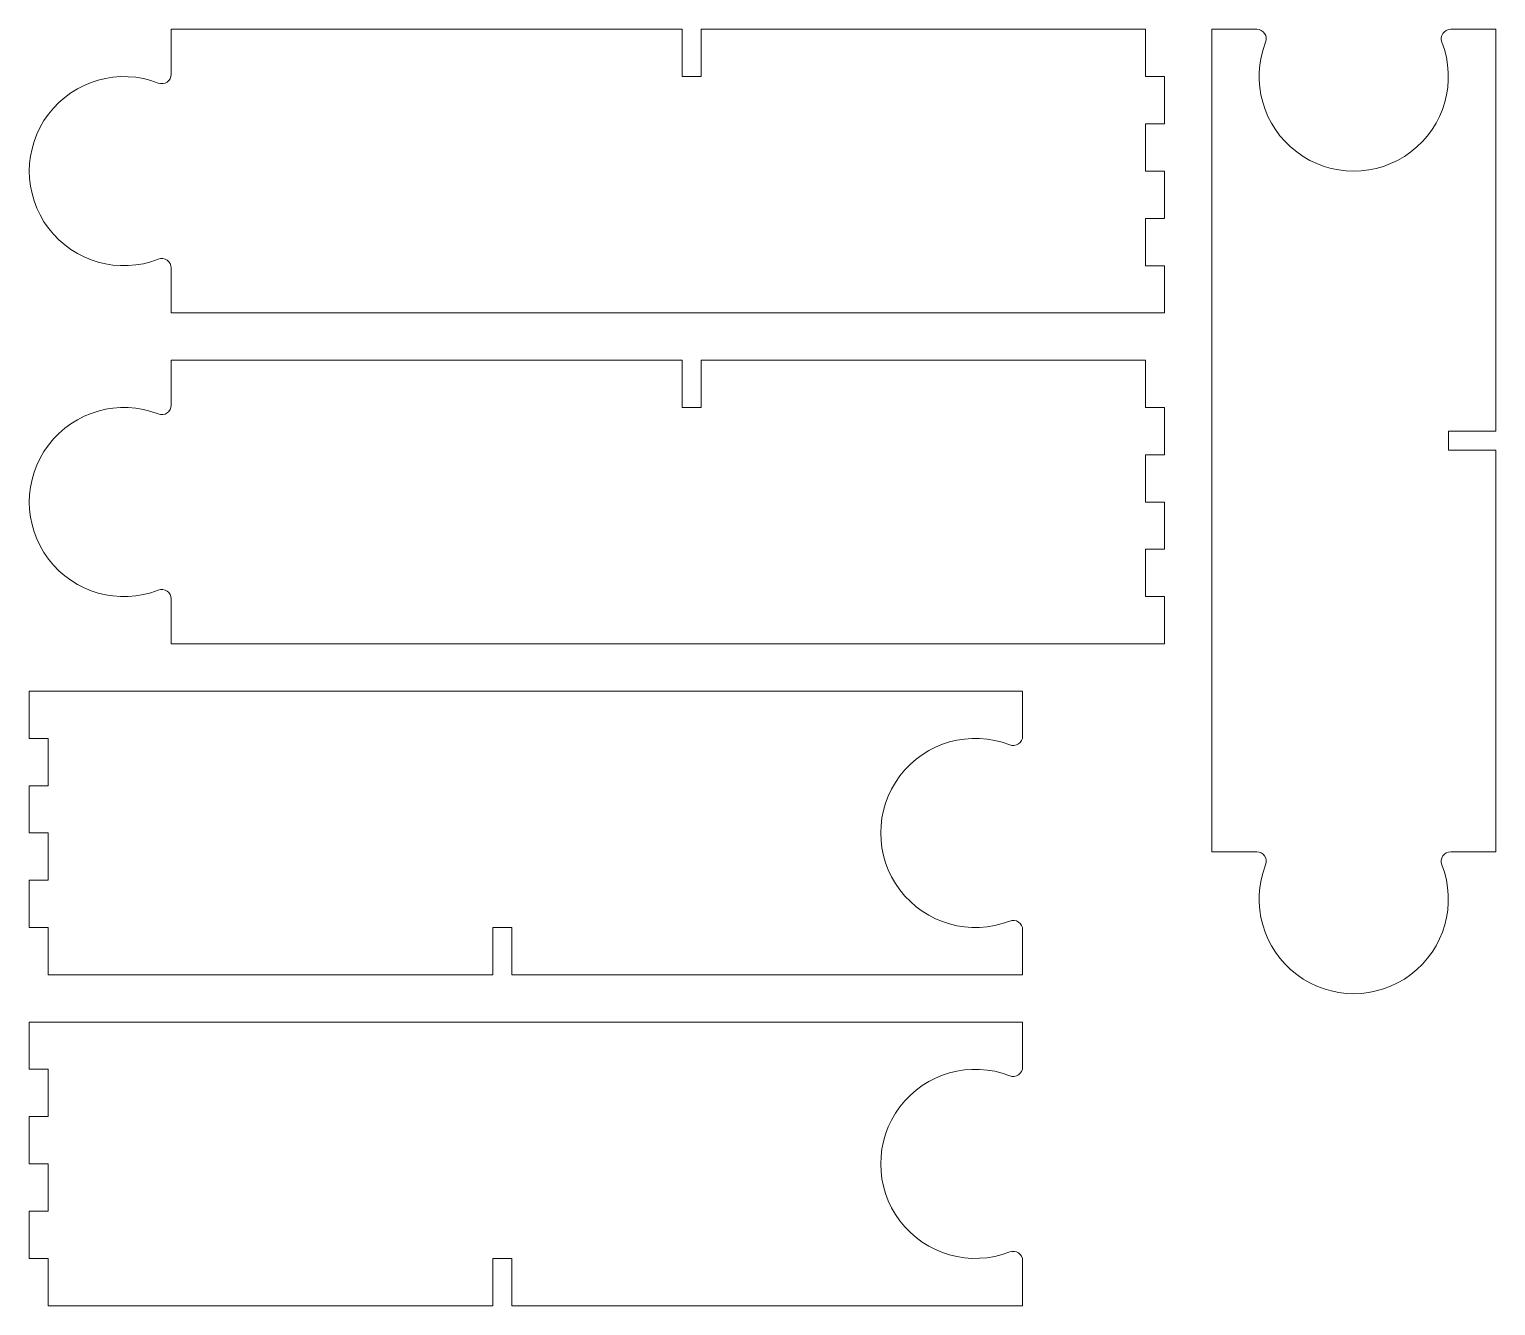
# Model space of a CAD drawing. Header units: millimetres. Extents: x 10 to 320, y 10 to 280.
import ezdxf

# ---------------------------------------------------------------- set-up
doc = ezdxf.new("R2010")
doc.units = ezdxf.units.MM
doc.layers.add('outline', color=1, linetype='CONTINUOUS', lineweight=0)

msp = doc.modelspace()

# ---------------------------------------------------------------- linework, layer by layer
at = {"layer": 'outline'}
for p, q in [((148, 280), (40, 280)), ((40, 270.49), (40, 280)), ((148, 270), (148, 280)), ((152, 280), (152, 270)), ((246, 280), (152, 280)), ((246, 270), (246, 280)), ((260, 280), (260, 106)), ((269.51, 280), (260, 280)), ((320, 280), (310.49, 280)), ((320, 280), (320, 195)), ((152, 270), (148, 270)), ((250, 270), (246, 270)), ((250, 260), (250, 270)), ((246, 250), (246, 260)), ((246, 260), (250, 260)), ((250, 250), (246, 250)), ((250, 240), (250, 250)), ((246, 230), (246, 240)), ((246, 240), (250, 240)), ((40, 220), (40, 229.51)), ((246, 230), (250, 230)), ((250, 220), (250, 230)), ((250, 220), (40, 220)), ((148, 210), (40, 210)), ((40, 200.49), (40, 210)), ((148, 200), (148, 210)), ((152, 210), (152, 200)), ((246, 210), (152, 210)), ((246, 200), (246, 210)), ((152, 200), (148, 200)), ((250, 200), (246, 200)), ((250, 190), (250, 200)), ((310, 195), (320, 195)), ((310, 191), (310, 195)), ((246, 180), (246, 190)), ((246, 190), (250, 190)), ((320, 191), (310, 191)), ((320, 191), (320, 106)), ((250, 180), (246, 180)), ((250, 170), (250, 180)), ((246, 160), (246, 170)), ((246, 170), (250, 170)), ((40, 150), (40, 159.51)), ((246, 160), (250, 160)), ((250, 150), (250, 160)), ((250, 150), (40, 150)), ((10, 140), (220, 140)), ((10, 140), (10, 130)), ((220, 140), (220, 130.49)), ((14, 130), (10, 130)), ((14, 130), (14, 120)), ((14, 120), (10, 120)), ((10, 120), (10, 110)), ((10, 110), (14, 110)), ((14, 110), (14, 100)), ((260, 106), (269.51, 106)), ((310.49, 106), (320, 106)), ((14, 100), (10, 100)), ((10, 100), (10, 90)), ((10, 90), (14, 90)), ((14, 90), (14, 80)), ((108, 90), (112, 90)), ((108, 80), (108, 90)), ((112, 90), (112, 80)), ((220, 89.51), (220, 80)), ((14, 80), (108, 80)), ((112, 80), (220, 80)), ((10, 70), (220, 70)), ((10, 70), (10, 60)), ((220, 70), (220, 60.49)), ((14, 60), (10, 60)), ((14, 60), (14, 50)), ((14, 50), (10, 50)), ((10, 50), (10, 40)), ((10, 40), (14, 40)), ((14, 40), (14, 30)), ((14, 30), (10, 30)), ((10, 30), (10, 20)), ((10, 20), (14, 20)), ((14, 20), (14, 10)), ((108, 20), (112, 20)), ((108, 10), (108, 20)), ((112, 20), (112, 10)), ((220, 19.51), (220, 10)), ((14, 10), (108, 10)), ((112, 10), (220, 10))]:
    msp.add_line(p, q, dxfattribs=at)
for centre, radius, start, end in [((269.51, 278), 2, 338.6763, 90), ((310.49, 278), 2, 90, 201.3237), ((290, 270), 20, 158.6763, 21.3237), ((30, 250), 20, 68.6763, 291.3237), ((38, 270.49), 2, 248.6763, 0), ((38, 229.51), 2, 0, 111.3237), ((30, 180), 20, 68.6763, 291.3237), ((38, 200.49), 2, 248.6763, 0), ((38, 159.51), 2, 0, 111.3237), ((218, 130.49), 2, 248.6763, 0), ((210, 110), 20, 68.6763, 291.3237), ((269.51, 104), 2, 338.6763, 90), ((310.49, 104), 2, 90, 201.3237), ((290, 96), 20, 158.6763, 21.3237), ((218, 89.51), 2, 0, 111.3237), ((210, 40), 20, 68.6763, 291.3237), ((218, 60.49), 2, 248.6763, 0), ((218, 19.51), 2, 0, 111.3237)]:
    msp.add_arc(centre, radius, start, end, dxfattribs=at)

doc.saveas('drawing.dxf')
